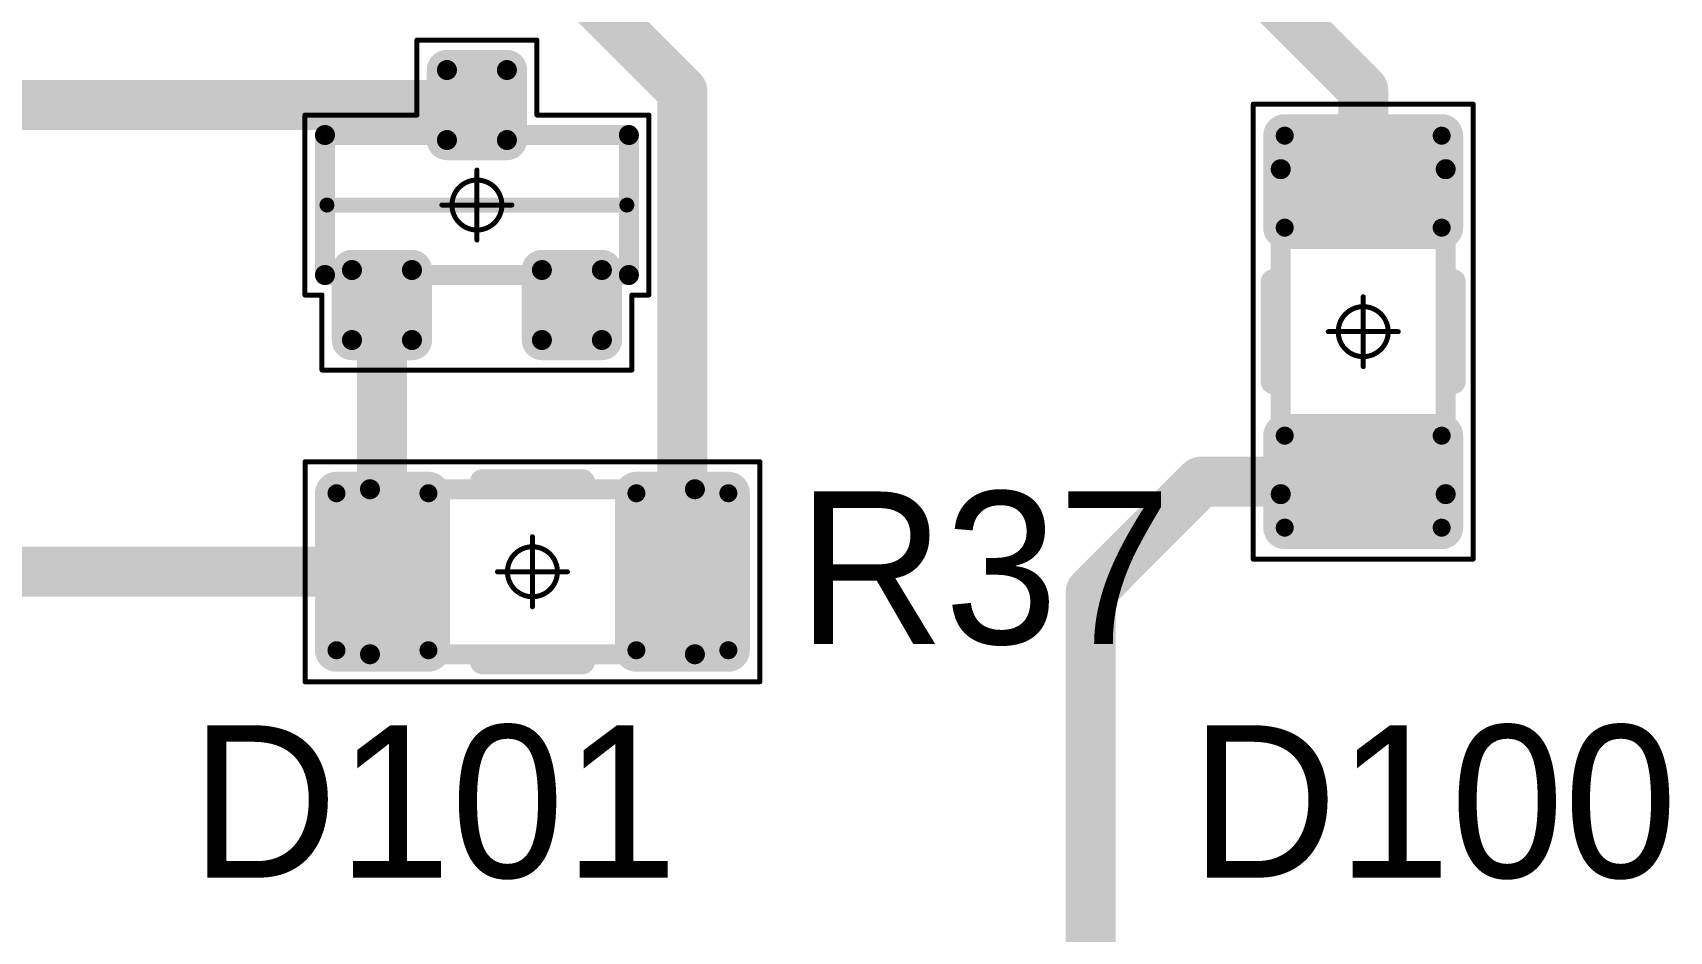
# Model space of a CAD drawing. Header units: millimetres. Extents: x 0 to 1769, y 431 to 1001.
# Drawn here: x 1573.62 to 1589.99, y 463.56 to 472.54 of the extents above; entities that cross this region are included whole.
import ezdxf

# ---------------------------------------------------------------- set-up
doc = ezdxf.new("R2010")
doc.units = ezdxf.units.MM
for name, color, linetype in [('Mechanical13', 56, 'Continuous'), ('Mechanical15', 56, 'Continuous'), ('TopLayer', 1, 'Continuous'), ('TopOverlay', 2, 'Continuous'), ('TopPaste', 8, 'Continuous'), ('TopSolder', 216, 'Continuous')]:
    doc.layers.add(name, color=color, linetype=linetype)

# ---------------------------------------------------------------- blocks, each defined once
blk = doc.blocks.new('SOT23_36')
at = {"layer": 'Mechanical13', "const_width": 0.1999996}
for points in [[(-0.7000011399999999, 1.52008078), (-0.7000011399999999, -1.51991822)], [(-0.7000011399999999, 1.52008078), (0.7000011399999999, 1.52008078)], [(0.7000011399999999, 1.52008078), (0.7000011399999999, -1.51991822)], [(-0.7000011399999999, -1.51991822), (0.7000011399999999, -1.51991822)]]:
    blk.add_lwpolyline(points, dxfattribs=at)
at = {"layer": 'Mechanical13', "const_width": 0.0999998}
for points in [[(-0.75000104, 1.52008078, 1), (-0.65000124, 1.52008078, 1)], [(-0.75000104, 1.52008078, 1), (-0.65000124, 1.52008078, 1)], [(0.65000124, 1.52008078, 1), (0.75000104, 1.52008078, 1)], [(0.65000124, 1.52008078, 1), (0.75000104, 1.52008078, 1)], [(-0.75000104, -1.51991822, 1), (-0.65000124, -1.51991822, 1)], [(-0.75000104, -1.51991822, 1), (-0.65000124, -1.51991822, 1)], [(0.65000124, -1.51991822, 1), (0.75000104, -1.51991822, 1)], [(0.65000124, -1.51991822, 1), (0.75000104, -1.51991822, 1)]]:
    blk.add_lwpolyline(points, format="xyb", close=True, dxfattribs=at)
at = {"layer": 'Mechanical15', "const_width": 0.0499999}
for points in [[(-0.90000074, 1.72008038), (0.90000074, 1.72008038)], [(-0.90000074, 1.72008038), (-0.90000074, 1.55008072)], [(0.90000074, 1.72008038), (0.90000074, 0.6000800799999999)], [(-1.64999924, 1.55008072), (-0.90000074, 1.55008072)], [(-1.64999924, 1.55008072), (-1.64999924, -1.54991816)], [(0.90000074, 0.6000800799999999), (1.64999924, 0.6000800799999999)], [(1.64999924, 0.6000800799999999), (1.64999924, -0.59991752)], [(0, 0.35007804), (0, -0.34991802)], [(-0.3499993, 8.128e-05), (0.3499993, 8.128e-05)], [(0.90000074, -0.59991752), (0.90000074, -1.71991782)], [(0.90000074, -0.59991752), (1.64999924, -0.59991752)], [(-1.64999924, -1.54991816), (-0.90000074, -1.54991816)], [(-0.90000074, -1.54991816), (-0.90000074, -1.71991782)], [(-0.90000074, -1.71991782), (0.90000074, -1.71991782)]]:
    blk.add_lwpolyline(points, dxfattribs=at)
at = {"layer": 'Mechanical15'}
for points, const_width in [([(-0.9125000799999999, 1.72008038, 1), (-0.8875014, 1.72008038, 1)], 0.02499868), ([(-0.9125000799999999, 1.72008038, 1), (-0.8875014, 1.72008038, 1)], 0.02499868), ([(0.8875014, 1.72008038, 1), (0.9125000799999999, 1.72008038, 1)], 0.02499868), ([(0.8875014, 1.72008038, 1), (0.9125000799999999, 1.72008038, 1)], 0.02499868), ([(-1.66249858, 1.55008072, 1), (-1.6374999, 1.55008072, 1)], 0.02499868), ([(-1.66249858, 1.55008072, 1), (-1.6374999, 1.55008072, 1)], 0.02499868), ([(-0.9125000799999999, 1.55008072, 1), (-0.8875014, 1.55008072, 1)], 0.02499868), ([(-0.9125000799999999, 1.55008072, 1), (-0.8875014, 1.55008072, 1)], 0.02499868), ([(0.8875014, 0.6000800799999999, 1), (0.9125000799999999, 0.6000800799999999, 1)], 0.02499868), ([(0.8875014, 0.6000800799999999, 1), (0.9125000799999999, 0.6000800799999999, 1)], 0.02499868), ([(1.6374999, 0.6000800799999999, 1), (1.66249858, 0.6000800799999999, 1)], 0.02499868), ([(1.6374999, 0.6000800799999999, 1), (1.66249858, 0.6000800799999999, 1)], 0.02499868), ([(-0.01249934, 0.35007804, 1), (0.01249934, 0.35007804, 1)], 0.02499868), ([(0.2499995, 8.382e-05, 1), (-0.2499995, 8.382e-05, 1)], 0.0499999), ([(-0.36249864, 8.128e-05, 1), (-0.33749996, 8.128e-05, 1)], 0.02499868), ([(-0.26249884, 8.382e-05, 1), (-0.23750016, 8.382e-05, 1)], 0.02499868), ([(0.23750016, 8.382e-05, 1), (0.26249884, 8.382e-05, 1)], 0.02499868), ([(0.33749996, 8.128e-05, 1), (0.36249864, 8.128e-05, 1)], 0.02499868), ([(-0.01249934, -0.34991802, 1), (0.01249934, -0.34991802, 1)], 0.02499868), ([(0.8875014, -0.59991752, 1), (0.9125000799999999, -0.59991752, 1)], 0.02499868), ([(0.8875014, -0.59991752, 1), (0.9125000799999999, -0.59991752, 1)], 0.02499868), ([(1.6374999, -0.59991752, 1), (1.66249858, -0.59991752, 1)], 0.02499868), ([(1.6374999, -0.59991752, 1), (1.66249858, -0.59991752, 1)], 0.02499868), ([(-1.66249858, -1.54991816, 1), (-1.6374999, -1.54991816, 1)], 0.02499868), ([(-1.66249858, -1.54991816, 1), (-1.6374999, -1.54991816, 1)], 0.02499868), ([(-0.9125000799999999, -1.54991816, 1), (-0.8875014, -1.54991816, 1)], 0.02499868), ([(-0.9125000799999999, -1.54991816, 1), (-0.8875014, -1.54991816, 1)], 0.02499868), ([(-0.9125000799999999, -1.71991782, 1), (-0.8875014, -1.71991782, 1)], 0.02499868), ([(-0.9125000799999999, -1.71991782, 1), (-0.8875014, -1.71991782, 1)], 0.02499868), ([(0.8875014, -1.71991782, 1), (0.9125000799999999, -1.71991782, 1)], 0.02499868), ([(0.8875014, -1.71991782, 1), (0.9125000799999999, -1.71991782, 1)], 0.02499868)]:
    blk.add_lwpolyline(points, format="xyb", close=True, dxfattribs=dict(at, const_width=const_width))
at = {"layer": 'TopLayer', "const_width": 0.0999998}
for points in [[(-1.39999974, 1.25008132, 1), (-1.29999994, 1.25008132, 1)], [(-0.7000011399999999, 1.25008132, 1), (-0.6000013399999999, 1.25008132, 1)], [(-1.39999974, 0.65008252, 1), (-1.29999994, 0.65008252, 1)], [(-0.7000011399999999, 0.65008252, 1), (-0.6000013399999999, 0.65008252, 1)], [(0.6000013399999999, 0.30008068, 1), (0.7000011399999999, 0.30008068, 1)], [(1.29999994, 0.30008068, 1), (1.39999974, 0.30008068, 1)], [(0.6000013399999999, -0.29991812, 1), (0.7000011399999999, -0.29991812, 1)], [(1.29999994, -0.29991812, 1), (1.39999974, -0.29991812, 1)], [(-1.39999974, -0.64991996, 1), (-1.29999994, -0.64991996, 1)], [(-0.7000011399999999, -0.64991996, 1), (-0.6000013399999999, -0.64991996, 1)], [(-1.39999974, -1.24991876, 1), (-1.29999994, -1.24991876, 1)], [(-0.7000011399999999, -1.24991876, 1), (-0.6000013399999999, -1.24991876, 1)]]:
    blk.add_lwpolyline(points, format="xyb", close=True, dxfattribs=at)
at = {"layer": 'TopLayer'}
for points in [[(-1.34999984, 1.35008112), (-1.34999984, 0.55008272), (-0.65000124, 1.35008112), (-0.65000124, 0.55008272)], [(-1.44999964, 1.25008132), (-1.44999964, 0.65008252), (-0.55000144, 1.25008132), (-0.55000144, 0.65008252)], [(0.65000124, 0.40008048), (0.65000124, -0.39991792), (1.34999984, 0.40008048), (1.34999984, -0.39991792)], [(0.55000144, 0.30008068), (0.55000144, -0.29991812), (1.44999964, 0.30008068), (1.44999964, -0.29991812)], [(-1.44999964, -0.64991996), (-1.44999964, -1.24991876), (-0.55000144, -0.64991996), (-0.55000144, -1.24991876)], [(-1.34999984, -0.54992016), (-1.34999984, -1.34991856), (-0.65000124, -0.54992016), (-0.65000124, -1.34991856)]]:
    blk.add_solid(points, dxfattribs=at)
at = {"layer": 'TopOverlay', "const_width": 0.1499997}
blk.add_lwpolyline([(0, 1.50000208), (0, -1.50000208)], dxfattribs=at)
at = {"layer": 'TopOverlay', "const_width": 0.07499858}
for points in [[(-0.03750056, 1.50000208, 1), (0.03750056, 1.50000208, 1)], [(-0.03750056, -1.50000208, 1), (0.03750056, -1.50000208, 1)]]:
    blk.add_lwpolyline(points, format="xyb", close=True, dxfattribs=at)
at = {"layer": 'TopPaste', "const_width": 0.07499858}
for points in [[(-1.38749786, 1.25008132, 1), (-1.31250182, 1.25008132, 1)], [(-0.68749926, 1.25008132, 1), (-0.61250322, 1.25008132, 1)], [(-1.38749786, 0.65008252, 1), (-1.31250182, 0.65008252, 1)], [(-0.68749926, 0.65008252, 1), (-0.61250322, 0.65008252, 1)], [(0.61250322, 0.30008068, 1), (0.68749926, 0.30008068, 1)], [(1.31250182, 0.30008068, 1), (1.38749786, 0.30008068, 1)], [(0.61250322, -0.29991812, 1), (0.68749926, -0.29991812, 1)], [(1.31250182, -0.29991812, 1), (1.38749786, -0.29991812, 1)], [(-1.38749786, -0.64991996, 1), (-1.31250182, -0.64991996, 1)], [(-0.68749926, -0.64991996, 1), (-0.61250322, -0.64991996, 1)], [(-1.38749786, -1.24991876, 1), (-1.31250182, -1.24991876, 1)], [(-0.68749926, -1.24991876, 1), (-0.61250322, -1.24991876, 1)]]:
    blk.add_lwpolyline(points, format="xyb", close=True, dxfattribs=at)
at = {"layer": 'TopPaste'}
for points in [[(-1.34999984, 1.3250799), (-1.34999984, 0.57508394), (-0.65000124, 1.3250799), (-0.65000124, 0.57508394)], [(-1.42499842, 1.25008132), (-1.42499842, 0.65008252), (-0.5750026599999999, 1.25008132), (-0.5750026599999999, 0.65008252)], [(0.65000124, 0.37507926), (0.65000124, -0.3749166999999999), (1.34999984, 0.37507926), (1.34999984, -0.3749166999999999)], [(0.5750026599999999, 0.30008068), (0.5750026599999999, -0.29991812), (1.42499842, 0.30008068), (1.42499842, -0.29991812)], [(-1.42499842, -0.64991996), (-1.42499842, -1.24991876), (-0.5750026599999999, -0.64991996), (-0.5750026599999999, -1.24991876)], [(-1.34999984, -0.57492138), (-1.34999984, -1.32491734), (-0.65000124, -0.57492138), (-0.65000124, -1.32491734)]]:
    blk.add_solid(points, dxfattribs=at)
at = {"layer": 'TopSolder', "const_width": 0.2015998}
for points in [[(-1.45079974, 1.25008132, 1), (-1.24919994, 1.25008132, 1)], [(-0.75080114, 1.25008132, 1), (-0.5492013399999999, 1.25008132, 1)], [(-1.45079974, 0.65008252, 1), (-1.24919994, 0.65008252, 1)], [(-0.75080114, 0.65008252, 1), (-0.5492013399999999, 0.65008252, 1)], [(0.5492013399999999, 0.30008068, 1), (0.75080114, 0.30008068, 1)], [(1.24919994, 0.30008068, 1), (1.45079974, 0.30008068, 1)], [(0.5492013399999999, -0.29991812, 1), (0.75080114, -0.29991812, 1)], [(1.24919994, -0.29991812, 1), (1.45079974, -0.29991812, 1)], [(-1.45079974, -0.64991996, 1), (-1.24919994, -0.64991996, 1)], [(-0.75080114, -0.64991996, 1), (-0.5492013399999999, -0.64991996, 1)], [(-1.45079974, -1.24991876, 1), (-1.24919994, -1.24991876, 1)], [(-0.75080114, -1.24991876, 1), (-0.5492013399999999, -1.24991876, 1)]]:
    blk.add_lwpolyline(points, format="xyb", close=True, dxfattribs=at)
at = {"layer": 'TopSolder'}
for points in [[(-1.34999984, 1.45168112), (-1.34999984, 0.44848272), (-0.65000124, 1.45168112), (-0.65000124, 0.44848272)], [(-1.55159964, 1.25008132), (-1.55159964, 0.65008252), (-0.4484014399999999, 1.25008132), (-0.4484014399999999, 0.65008252)], [(0.65000124, 0.50168048), (0.65000124, -0.50151792), (1.34999984, 0.50168048), (1.34999984, -0.50151792)], [(0.4484014399999999, 0.30008068), (0.4484014399999999, -0.29991812), (1.55159964, 0.30008068), (1.55159964, -0.29991812)], [(-1.34999984, -0.44832016), (-1.34999984, -1.45151856), (-0.65000124, -0.44832016), (-0.65000124, -1.45151856)], [(-1.55159964, -0.64991996), (-1.55159964, -1.24991876), (-0.4484014399999999, -0.64991996), (-0.4484014399999999, -1.24991876)]]:
    blk.add_solid(points, dxfattribs=at)
blk = doc.blocks.new('RC1206S_152')
at = {"layer": 'Mechanical13', "const_width": 0.1999996}
for points in [[(-1.62500056, 0.8249996199999998), (-1.62500056, -0.8249996199999998)], [(1.62500056, 0.8249996199999998), (-1.62500056, 0.8249996199999998)], [(1.62500056, 0.8249996199999998), (1.62500056, -0.8249996199999998)], [(1.62500056, -0.8249996199999998), (-1.62500056, -0.8249996199999998)]]:
    blk.add_lwpolyline(points, dxfattribs=at)
at = {"layer": 'Mechanical13', "const_width": 0.0999998}
for points in [[(-1.67500046, 0.8249996199999998, 1), (-1.57500066, 0.8249996199999998, 1)], [(-1.67500046, 0.8249996199999998, 1), (-1.57500066, 0.8249996199999998, 1)], [(1.57500066, 0.8249996199999998, 1), (1.67500046, 0.8249996199999998, 1)], [(1.57500066, 0.8249996199999998, 1), (1.67500046, 0.8249996199999998, 1)], [(-1.67500046, -0.8249996199999998, 1), (-1.57500066, -0.8249996199999998, 1)], [(-1.67500046, -0.8249996199999998, 1), (-1.57500066, -0.8249996199999998, 1)], [(1.57500066, -0.8249996199999998, 1), (1.67500046, -0.8249996199999998, 1)], [(1.57500066, -0.8249996199999998, 1), (1.67500046, -0.8249996199999998, 1)]]:
    blk.add_lwpolyline(points, format="xyb", close=True, dxfattribs=at)
at = {"layer": 'Mechanical15', "const_width": 0.0499999}
for points in [[(-2.27499926, 1.10000034), (-2.27499926, -1.10000034)], [(2.27499926, 1.10000034), (-2.27499926, 1.10000034)], [(2.27499926, 1.10000034), (2.27499926, -1.10000034)], [(0, 0.3499993), (0, -0.3499993)], [(0.3499993, 0), (-0.3499993, 0)], [(2.27499926, -1.10000034), (-2.27499926, -1.10000034)]]:
    blk.add_lwpolyline(points, dxfattribs=at)
at = {"layer": 'Mechanical15'}
for points, const_width in [([(-2.2874986, 1.10000034, 1), (-2.26249992, 1.10000034, 1)], 0.02499868), ([(-2.2874986, 1.10000034, 1), (-2.26249992, 1.10000034, 1)], 0.02499868), ([(2.26249992, 1.10000034, 1), (2.2874986, 1.10000034, 1)], 0.02499868), ([(2.26249992, 1.10000034, 1), (2.2874986, 1.10000034, 1)], 0.02499868), ([(-0.01249934, 0.3499993, 1), (0.01249934, 0.3499993, 1)], 0.02499868), ([(0.2499995, 0, 1), (-0.2499995, 0, 1)], 0.0499999), ([(-0.36249864, 0, 1), (-0.33749996, 0, 1)], 0.02499868), ([(-0.26249884, 0, 1), (-0.23750016, 0, 1)], 0.02499868), ([(0.23750016, 0, 1), (0.26249884, 0, 1)], 0.02499868), ([(0.33749996, 0, 1), (0.36249864, 0, 1)], 0.02499868), ([(-0.01249934, -0.3499993, 1), (0.01249934, -0.3499993, 1)], 0.02499868), ([(-2.2874986, -1.10000034, 1), (-2.26249992, -1.10000034, 1)], 0.02499868), ([(-2.2874986, -1.10000034, 1), (-2.26249992, -1.10000034, 1)], 0.02499868), ([(2.26249992, -1.10000034, 1), (2.2874986, -1.10000034, 1)], 0.02499868), ([(2.26249992, -1.10000034, 1), (2.2874986, -1.10000034, 1)], 0.02499868)]:
    blk.add_lwpolyline(points, format="xyb", close=True, dxfattribs=dict(at, const_width=const_width))
at = {"layer": 'TopLayer', "const_width": 0.11500104}
for points in [[(-2.01750168, 0.78499716, 1), (-1.90250064, 0.78499716, 1)], [(-1.09750352, 0.78499716, 1), (-0.98250248, 0.78499716, 1)], [(0.98250248, 0.78499716, 1), (1.09750352, 0.78499716, 1)], [(1.90250064, 0.78499716, 1), (2.01750168, 0.78499716, 1)], [(-2.01750168, -0.78499716, 1), (-1.90250064, -0.78499716, 1)], [(-1.09750352, -0.78499716, 1), (-0.98250248, -0.78499716, 1)], [(0.98250248, -0.78499716, 1), (1.09750352, -0.78499716, 1)], [(1.90250064, -0.78499716, 1), (2.01750168, -0.78499716, 1)]]:
    blk.add_lwpolyline(points, format="xyb", close=True, dxfattribs=at)
at = {"layer": 'TopLayer'}
for points in [[(-1.96000116, -0.8999982), (-1.040003, -0.8999982), (-1.96000116, 0.8999982), (-1.040003, 0.8999982)], [(1.040003, -0.8999982), (1.96000116, -0.8999982), (1.040003, 0.8999982), (1.96000116, 0.8999982)], [(-2.0750022, -0.78499716), (-0.92500196, -0.78499716), (-2.0750022, 0.78499716), (-0.92500196, 0.78499716)], [(0.92500196, -0.78499716), (2.0750022, -0.78499716), (0.92500196, 0.78499716), (2.0750022, 0.78499716)]]:
    blk.add_solid(points, dxfattribs=at)
at = {"layer": 'TopOverlay', "const_width": 0.2499995}
for points in [[(0.499999, 0.90000074), (-0.499999, 0.90000074)], [(0.499999, -0.90000074), (-0.499999, -0.90000074)]]:
    blk.add_lwpolyline(points, dxfattribs=at)
at = {"layer": 'TopOverlay', "const_width": 0.12499848}
for points in [[(-0.56249824, 0.90000074, 1), (-0.43749976, 0.90000074, 1)], [(0.43749976, 0.90000074, 1), (0.56249824, 0.90000074, 1)], [(-0.56249824, -0.90000074, 1), (-0.43749976, -0.90000074, 1)], [(0.43749976, -0.90000074, 1), (0.56249824, -0.90000074, 1)]]:
    blk.add_lwpolyline(points, format="xyb", close=True, dxfattribs=at)
at = {"layer": 'TopPaste', "const_width": 0.08999982}
for points in [[(-2.0049998, 0.78499716, 1), (-1.91500252, 0.78499716, 1)], [(-1.08500164, 0.78499716, 1), (-0.9950043599999999, 0.78499716, 1)], [(0.9950043599999999, 0.78499716, 1), (1.08500164, 0.78499716, 1)], [(1.91500252, 0.78499716, 1), (2.0049998, 0.78499716, 1)], [(-2.0049998, -0.78499716, 1), (-1.91500252, -0.78499716, 1)], [(-1.08500164, -0.78499716, 1), (-0.9950043599999999, -0.78499716, 1)], [(0.9950043599999999, -0.78499716, 1), (1.08500164, -0.78499716, 1)], [(1.91500252, -0.78499716, 1), (2.0049998, -0.78499716, 1)]]:
    blk.add_lwpolyline(points, format="xyb", close=True, dxfattribs=at)
at = {"layer": 'TopPaste'}
for points in [[(-1.96000116, -0.8749969799999999), (-1.040003, -0.8749969799999999), (-1.96000116, 0.8749969799999999), (-1.040003, 0.8749969799999999)], [(1.040003, -0.8749969799999999), (1.96000116, -0.8749969799999999), (1.040003, 0.8749969799999999), (1.96000116, 0.8749969799999999)], [(-2.05000098, -0.78499716), (-0.9500031800000001, -0.78499716), (-2.05000098, 0.78499716), (-0.9500031800000001, 0.78499716)], [(0.9500031800000001, -0.78499716), (2.05000098, -0.78499716), (0.9500031800000001, 0.78499716), (2.05000098, 0.78499716)]]:
    blk.add_solid(points, dxfattribs=at)
at = {"layer": 'TopSolder', "const_width": 0.21500084}
for points in [[(-2.06750158, 0.78499716, 1), (-1.85250074, 0.78499716, 1)], [(-1.14750342, 0.78499716, 1), (-0.93250258, 0.78499716, 1)], [(0.93250258, 0.78499716, 1), (1.14750342, 0.78499716, 1)], [(1.85250074, 0.78499716, 1), (2.06750158, 0.78499716, 1)], [(-2.06750158, -0.78499716, 1), (-1.85250074, -0.78499716, 1)], [(-1.14750342, -0.78499716, 1), (-0.93250258, -0.78499716, 1)], [(0.93250258, -0.78499716, 1), (1.14750342, -0.78499716, 1)], [(1.85250074, -0.78499716, 1), (2.06750158, -0.78499716, 1)]]:
    blk.add_lwpolyline(points, format="xyb", close=True, dxfattribs=at)
at = {"layer": 'TopSolder'}
for points in [[(-1.96000116, -0.999998), (-1.040003, -0.999998), (-1.96000116, 0.999998), (-1.040003, 0.999998)], [(1.040003, -0.999998), (1.96000116, -0.999998), (1.040003, 0.999998), (1.96000116, 0.999998)], [(-2.175002, -0.78499716), (-0.8250021599999999, -0.78499716), (-2.175002, 0.78499716), (-0.8250021599999999, 0.78499716)], [(0.8250021599999999, -0.78499716), (2.175002, -0.78499716), (0.8250021599999999, 0.78499716), (2.175002, 0.78499716)]]:
    blk.add_solid(points, dxfattribs=at)
blk = doc.blocks.new('RC1206S_153')
at = {"layer": 'Mechanical13', "const_width": 0.1999996}
for points in [[(1.62500056, 0.8249996199999998), (-1.62500056, 0.8249996199999998)], [(-1.62500056, -0.8249996199999998), (-1.62500056, 0.8249996199999998)], [(1.62500056, -0.8249996199999998), (1.62500056, 0.8249996199999998)], [(1.62500056, -0.8249996199999998), (-1.62500056, -0.8249996199999998)]]:
    blk.add_lwpolyline(points, dxfattribs=at)
at = {"layer": 'Mechanical13', "const_width": 0.0999998}
for points in [[(-1.67500046, 0.8249996199999998, 1), (-1.57500066, 0.8249996199999998, 1)], [(-1.67500046, 0.8249996199999998, 1), (-1.57500066, 0.8249996199999998, 1)], [(1.57500066, 0.8249996199999998, 1), (1.67500046, 0.8249996199999998, 1)], [(1.57500066, 0.8249996199999998, 1), (1.67500046, 0.8249996199999998, 1)], [(-1.67500046, -0.8249996199999998, 1), (-1.57500066, -0.8249996199999998, 1)], [(-1.67500046, -0.8249996199999998, 1), (-1.57500066, -0.8249996199999998, 1)], [(1.57500066, -0.8249996199999998, 1), (1.67500046, -0.8249996199999998, 1)], [(1.57500066, -0.8249996199999998, 1), (1.67500046, -0.8249996199999998, 1)]]:
    blk.add_lwpolyline(points, format="xyb", close=True, dxfattribs=at)
at = {"layer": 'Mechanical15', "const_width": 0.0499999}
for points in [[(2.27499926, 1.10000034), (-2.27499926, 1.10000034)], [(-2.27499926, -1.10000034), (-2.27499926, 1.10000034)], [(2.27499926, -1.10000034), (2.27499926, 1.10000034)], [(0, -0.3499993), (0, 0.3499993)], [(0.3499993, 0), (-0.3499993, 0)], [(2.27499926, -1.10000034), (-2.27499926, -1.10000034)]]:
    blk.add_lwpolyline(points, dxfattribs=at)
at = {"layer": 'Mechanical15'}
for points, const_width in [([(-2.2874986, 1.10000034, 1), (-2.26249992, 1.10000034, 1)], 0.02499868), ([(-2.2874986, 1.10000034, 1), (-2.26249992, 1.10000034, 1)], 0.02499868), ([(2.26249992, 1.10000034, 1), (2.2874986, 1.10000034, 1)], 0.02499868), ([(2.26249992, 1.10000034, 1), (2.2874986, 1.10000034, 1)], 0.02499868), ([(-0.01249934, 0.3499993, 1), (0.01249934, 0.3499993, 1)], 0.02499868), ([(0.2499995, 0, 1), (-0.2499995, 0, 1)], 0.0499999), ([(-0.36249864, 0, 1), (-0.33749996, 0, 1)], 0.02499868), ([(-0.26249884, 0, 1), (-0.23750016, 0, 1)], 0.02499868), ([(0.23750016, 0, 1), (0.26249884, 0, 1)], 0.02499868), ([(0.33749996, 0, 1), (0.36249864, 0, 1)], 0.02499868), ([(-0.01249934, -0.3499993, 1), (0.01249934, -0.3499993, 1)], 0.02499868), ([(-2.2874986, -1.10000034, 1), (-2.26249992, -1.10000034, 1)], 0.02499868), ([(-2.2874986, -1.10000034, 1), (-2.26249992, -1.10000034, 1)], 0.02499868), ([(2.26249992, -1.10000034, 1), (2.2874986, -1.10000034, 1)], 0.02499868), ([(2.26249992, -1.10000034, 1), (2.2874986, -1.10000034, 1)], 0.02499868)]:
    blk.add_lwpolyline(points, format="xyb", close=True, dxfattribs=dict(at, const_width=const_width))
at = {"layer": 'TopLayer', "const_width": 0.11500104}
for points in [[(-2.01750168, 0.78499716, 1), (-1.90250064, 0.78499716, 1)], [(-1.09750352, 0.78499716, 1), (-0.98250248, 0.78499716, 1)], [(0.98250248, 0.78499716, 1), (1.09750352, 0.78499716, 1)], [(1.90250064, 0.78499716, 1), (2.01750168, 0.78499716, 1)], [(-2.01750168, -0.78499716, 1), (-1.90250064, -0.78499716, 1)], [(-1.09750352, -0.78499716, 1), (-0.98250248, -0.78499716, 1)], [(0.98250248, -0.78499716, 1), (1.09750352, -0.78499716, 1)], [(1.90250064, -0.78499716, 1), (2.01750168, -0.78499716, 1)]]:
    blk.add_lwpolyline(points, format="xyb", close=True, dxfattribs=at)
at = {"layer": 'TopLayer'}
for points in [[(-1.96000116, -0.8999982), (-1.040003, -0.8999982), (-1.96000116, 0.8999982), (-1.040003, 0.8999982)], [(1.040003, -0.8999982), (1.96000116, -0.8999982), (1.040003, 0.8999982), (1.96000116, 0.8999982)], [(-2.0750022, -0.78499716), (-0.92500196, -0.78499716), (-2.0750022, 0.78499716), (-0.92500196, 0.78499716)], [(0.92500196, -0.78499716), (2.0750022, -0.78499716), (0.92500196, 0.78499716), (2.0750022, 0.78499716)]]:
    blk.add_solid(points, dxfattribs=at)
at = {"layer": 'TopOverlay', "const_width": 0.2499995}
for points in [[(0.499999, 0.90000074), (-0.499999, 0.90000074)], [(0.499999, -0.90000074), (-0.499999, -0.90000074)]]:
    blk.add_lwpolyline(points, dxfattribs=at)
at = {"layer": 'TopOverlay', "const_width": 0.12499848}
for points in [[(-0.56249824, 0.90000074, 1), (-0.43749976, 0.90000074, 1)], [(0.43749976, 0.90000074, 1), (0.56249824, 0.90000074, 1)], [(-0.56249824, -0.90000074, 1), (-0.43749976, -0.90000074, 1)], [(0.43749976, -0.90000074, 1), (0.56249824, -0.90000074, 1)]]:
    blk.add_lwpolyline(points, format="xyb", close=True, dxfattribs=at)
at = {"layer": 'TopPaste', "const_width": 0.08999982}
for points in [[(-2.0049998, 0.78499716, 1), (-1.91500252, 0.78499716, 1)], [(-1.08500164, 0.78499716, 1), (-0.9950043599999999, 0.78499716, 1)], [(0.9950043599999999, 0.78499716, 1), (1.08500164, 0.78499716, 1)], [(1.91500252, 0.78499716, 1), (2.0049998, 0.78499716, 1)], [(-2.0049998, -0.78499716, 1), (-1.91500252, -0.78499716, 1)], [(-1.08500164, -0.78499716, 1), (-0.9950043599999999, -0.78499716, 1)], [(0.9950043599999999, -0.78499716, 1), (1.08500164, -0.78499716, 1)], [(1.91500252, -0.78499716, 1), (2.0049998, -0.78499716, 1)]]:
    blk.add_lwpolyline(points, format="xyb", close=True, dxfattribs=at)
at = {"layer": 'TopPaste'}
for points in [[(-1.96000116, -0.8749969799999999), (-1.040003, -0.8749969799999999), (-1.96000116, 0.8749969799999999), (-1.040003, 0.8749969799999999)], [(1.040003, -0.8749969799999999), (1.96000116, -0.8749969799999999), (1.040003, 0.8749969799999999), (1.96000116, 0.8749969799999999)], [(-2.05000098, -0.78499716), (-0.9500031800000001, -0.78499716), (-2.05000098, 0.78499716), (-0.9500031800000001, 0.78499716)], [(0.9500031800000001, -0.78499716), (2.05000098, -0.78499716), (0.9500031800000001, 0.78499716), (2.05000098, 0.78499716)]]:
    blk.add_solid(points, dxfattribs=at)
at = {"layer": 'TopSolder', "const_width": 0.21500084}
for points in [[(-2.06750158, 0.78499716, 1), (-1.85250074, 0.78499716, 1)], [(-1.14750342, 0.78499716, 1), (-0.93250258, 0.78499716, 1)], [(0.93250258, 0.78499716, 1), (1.14750342, 0.78499716, 1)], [(1.85250074, 0.78499716, 1), (2.06750158, 0.78499716, 1)], [(-2.06750158, -0.78499716, 1), (-1.85250074, -0.78499716, 1)], [(-1.14750342, -0.78499716, 1), (-0.93250258, -0.78499716, 1)], [(0.93250258, -0.78499716, 1), (1.14750342, -0.78499716, 1)], [(1.85250074, -0.78499716, 1), (2.06750158, -0.78499716, 1)]]:
    blk.add_lwpolyline(points, format="xyb", close=True, dxfattribs=at)
at = {"layer": 'TopSolder'}
for points in [[(-1.96000116, -0.999998), (-1.040003, -0.999998), (-1.96000116, 0.999998), (-1.040003, 0.999998)], [(1.040003, -0.999998), (1.96000116, -0.999998), (1.040003, 0.999998), (1.96000116, 0.999998)], [(-2.175002, -0.78499716), (-0.8250021599999999, -0.78499716), (-2.175002, 0.78499716), (-0.8250021599999999, 0.78499716)], [(0.8250021599999999, -0.78499716), (2.175002, -0.78499716), (0.8250021599999999, 0.78499716), (2.175002, 0.78499716)]]:
    blk.add_solid(points, dxfattribs=at)

msp = doc.modelspace()

# ---------------------------------------------------------------- linework, layer by layer
at = {"layer": 'TopLayer', "const_width": 0.499999}
for points in [[(1578.7245032, 480.175316), (1586.93082156, 471.9689976399999)], [(1575.31334416, 476.76415696), (1580.1204872, 471.95701392)], [(1580.1204872, 467.15281728), (1580.1204872, 471.95701392)], [(1586.93082156, 471.05381786), (1586.93082156, 471.9689976399999)], [(1566.90032822, 471.8202527), (1578.06526144, 471.8202527)], [(1577.1152608, 467.15803952), (1577.1152608, 469.82025162)], [(1584.20501548, 466.95088474), (1585.30794444, 468.0538136999999)], [(1585.30794444, 468.0538136999999), (1586.93082156, 468.0538136999999)], [(1570.94440192, 467.15281728), (1577.12048304, 467.15281728)], [(1577.1152608, 467.15803952), (1577.12048304, 467.15281728)], [(1584.20501548, 456.58353184), (1584.20501548, 466.95088474)]]:
    msp.add_lwpolyline(points, dxfattribs=at)
at = {"layer": 'TopLayer', "const_width": 0.2499995}
for points in [[(1579.99548872, 471.95701392, 1), (1580.24548568, 471.95701392, 1)], [(1579.99548872, 471.95701392, 1), (1580.24548568, 471.95701392, 1)], [(1586.80582308, 471.9689976399999, 1), (1587.05582004, 471.9689976399999, 1)], [(1586.80582308, 471.9689976399999, 1), (1587.05582004, 471.9689976399999, 1)], [(1577.94026296, 471.8202527, 1), (1578.19025992, 471.8202527, 1)], [(1586.80582308, 471.05381786, 1), (1587.05582004, 471.05381786, 1)], [(1576.99026232, 469.82025162, 1), (1577.24025928, 469.82025162, 1)], [(1585.18294596, 468.0538136999999, 1), (1585.43294292, 468.0538136999999, 1)], [(1585.18294596, 468.0538136999999, 1), (1585.43294292, 468.0538136999999, 1)], [(1586.80582308, 468.0538136999999, 1), (1587.05582004, 468.0538136999999, 1)], [(1576.99026232, 467.15803952, 1), (1577.24025928, 467.15803952, 1)], [(1576.99026232, 467.15803952, 1), (1577.24025928, 467.15803952, 1)], [(1576.99548456, 467.15281728, 1), (1577.24548152, 467.15281728, 1)], [(1576.99548456, 467.15281728, 1), (1577.24548152, 467.15281728, 1)], [(1579.99548872, 467.15281728, 1), (1580.24548568, 467.15281728, 1)], [(1584.080017, 466.95088474, 1), (1584.33001396, 466.95088474, 1)], [(1584.080017, 466.95088474, 1), (1584.33001396, 466.95088474, 1)]]:
    msp.add_lwpolyline(points, format="xyb", close=True, dxfattribs=at)

# ---------------------------------------------------------------- block references
for name, p, rotation in [('SOT23_36', (1578.06534272, 470.82025216), 90), ('RC1206S_153', (1586.93082156, 469.5538157799999), 270), ('RC1206S_152', (1578.62048512, 467.15281728), 180)]:
    msp.add_blockref(name, p, dxfattribs=dict(rotation=rotation))

# ---------------------------------------------------------------- texts
at = {"layer": 'TopOverlay'}
for s, p in [('R37', (1581.27102592, 466.4315792)), ('D101', (1575.2000627, 464.0939206799999)), ('D100', (1585.20001222, 464.0939206799999))]:
    msp.add_text(s, height=1.524, dxfattribs=at).set_placement(p)

doc.saveas('drawing.dxf')
